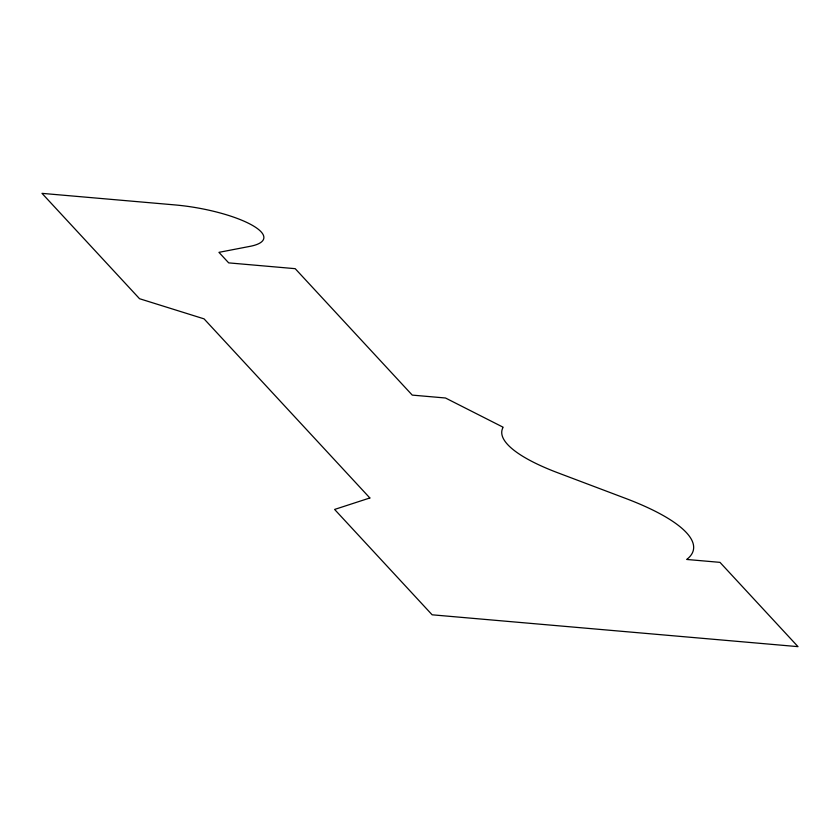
<?xml version="1.0" encoding="UTF-8"?>
<svg xmlns="http://www.w3.org/2000/svg" width="840" height="840" viewBox="0 0 840 840"><rect width="100%" height="100%" fill="white"/><g stroke="black" fill="none" stroke-linecap="round" stroke-linejoin="round"><path stroke-width="1.26" d="M369.863 497.973L334.604 509.439L432.138 614.807L798 646.643L719.975 562.359L686.711 559.461A181.745 47.345 10.1 0 0 625.59 498.393L557.739 472.763A149.53 38.955 10.1 0 1 503.15 427.235L445.505 398.003L412.251 395.105L295.207 268.674L228.69 262.878L218.935 252.347L250.068 246.341A70.34 18.323 10.1 0 0 251.486 224.837A70.34 18.323 10.1 0 0 175.046 204.928L42 193.358L139.534 298.715L204.057 318.864L369.863 497.973"/></g></svg>
